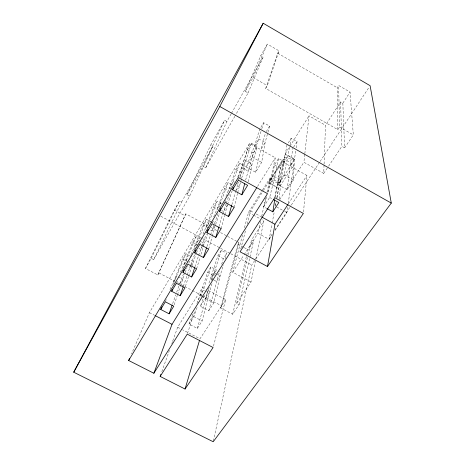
<?xml version="1.0" encoding="UTF-8"?>
<svg xmlns="http://www.w3.org/2000/svg" width="465" height="465" viewBox="0 0 465 465"><rect width="100%" height="100%" fill="white"/><g stroke="black" fill="none" stroke-linecap="round" stroke-linejoin="round"><path stroke-width="0.35" stroke-dasharray="2.33 1.74" d="M304.749 154.392L303.883 162.244L323.739 173.399L324.059 164.779M324.082 164.058L325.506 125.254L340.583 101.876L342.839 103.178L344.612 147.847L341.891 146.301L340.583 101.876M287.015 144.911L283.795 162.483L277.855 184.564L287.143 189.714L293.392 180.065L294.525 159.024L295.746 150.66M303.494 212.011L306.952 175.474L281.72 161.361L263.667 190.127M279.203 198.927L281.023 180.222L284.377 161.756L278.547 158.495L274.542 164.924L270.543 183.524L267.927 192.417M304.831 153.677L309.004 115.826L325.506 125.254M287.143 189.714L290.084 165.999L292.898 148.225M275.065 230.437L286.858 212.575L287.8 206.129M288.213 203.263L293.845 164.569L284.103 159.111L268.997 183.152L266.974 192.33M296.153 147.87L297.071 141.598L291.16 138.262L287.771 143.702M275.175 196.893L280.337 168.161L284.377 161.756M289.625 147.213L284.034 174.857L277.855 184.564M290.096 144.458L291.16 138.262M267.927 132.246L269.595 126.079L263.62 122.702L259.604 129.473L254.495 146.086L246.212 167.04L255.616 172.253L261.644 162.384L265.143 142.534L267.741 132.932M260.598 221.27L257.953 233.273L269.171 239.365L272.042 223.81M272.17 223.101L274.263 211.79M275.437 205.425L276.088 201.891M276.873 197.648L278.57 188.459L293.845 164.569M275.408 206.28L276.187 202.054M276.966 197.828L284.103 159.111M285.022 154.113L294.589 159.478L279.57 183.036L269.392 181.356L284.411 157.426L285.022 154.113L289.59 146.818M274.769 197.672L281.72 161.361M278.547 158.495L274.798 176.764L269.654 197.451L263.702 206.791L266.747 208.46M248.374 181.786L252.094 164.145L257.29 146.597L251.408 143.307L247.525 149.852L241.69 167.54L237.83 176.95M237.667 241.817L238.934 242.503L237.836 244.23L220.643 307.94L232.651 314.241L239.103 304.651L236.685 303.378L251.001 282.005L263.899 220.799L262.051 219.794M267.811 192.254L275.315 157.78L249.542 143.359L149.434 312.649L131.543 353.853M213.359 441.041L251.763 264.998L255.361 259.546M261.685 216.33L265.881 197.27M269.392 181.356L270.171 177.816L279.57 183.036M239.103 304.651L253.588 241.062L251.548 239.957L263.899 220.799M255.616 172.253L260.853 149.643L265.55 132.821M204.42 295.409L200.363 306.272L208.802 310.69L213.813 302.959L220.137 275.803L223.351 264.841M236.685 303.378L247.915 255.459M248.078 254.756L251.548 239.957M234.151 207.373L237.493 193.388M237.662 192.69L241.463 178.816M232.651 314.241L246.496 256.017M246.659 255.314L247.996 249.705L253.588 241.062M192.824 314.166L188.993 324.122L197.311 328.435L202.147 320.972L209.134 293.066L212.296 282.813M245.613 180.1L253.384 153.119L257.29 146.597M240.777 249.019L245.962 228.937M247.211 224.089L250.612 210.936L263.283 190.737M221.171 228.611L224.618 215.487M224.804 214.801L227.344 205.129L225.513 204.129M251.001 282.005L232.733 272.269L242.637 234.674M244.474 227.711L248.508 212.395L262.19 190.557M213.464 346.134L225.699 299.634L206.443 289.492M208.802 310.69L219.614 271.101M220.643 307.94L221.904 306.022L238.934 242.503M197.311 328.435L209.081 287.527M231.849 204.751L235.307 192.312M208.669 249.071L212.133 236.825M212.325 236.144L215.022 226.612M225.159 258.68L226.769 253.198L221.328 250.286L217.916 255.767L208.483 284.539M263.702 206.791L266.922 195.841M219.038 226.502L222.671 214.243M222.875 213.563L226.042 204.019M260.987 131.502L258.755 138.948L252.175 157.106L246.212 167.04M261.795 128.793L263.62 122.702M221.677 264.19L223.328 258.656L226.769 253.198M196.614 268.799L200.124 257.11M200.95 254.361L203.013 247.49M203.217 246.805L207.983 233.134M214.609 275.292L216.295 269.822L210.93 266.974L207.623 272.287L197.852 301.884M221.328 250.286L211.976 279.512M206.931 246.549L210.366 235.557M210.581 234.871L218.259 212.796M211.238 280.633L212.958 275.117L216.295 269.822M185.425 286.44L188.476 276.756M188.697 276.065L191.528 267.073M191.749 266.381L196.265 253.582M241.684 178.124L245.398 166.441L239.597 163.227L235.842 169.556L229.338 188.238L225.955 196.23M251.408 143.307L245.799 160.652L238.318 180.182M210.93 266.974L200.961 296.873M235.72 190.946L238.557 182.187M240.085 177.467L241.614 172.753L245.398 166.441M194.922 266.858L198.445 256.076M198.665 255.401L201.63 246.665M174.206 304.842L177.322 295.368M177.543 294.688L180.211 286.568M180.432 285.894L184.96 273.153M187.465 333.475L195.143 310.126M238.487 176.845L249.542 143.359M227.565 204.455L232.308 190.348M344.612 147.847L353.33 134.897L350.029 92.07L338.636 85.455L339.555 127.015L337.823 129.654L265.701 88.42L267.299 85.653L279.023 50.854L267.311 44.053L260.749 55.777L245.27 91.332L248.095 92.936L235.249 115.616M183.373 286.248L190.545 265.306M265.701 88.42L277.686 53.196L279.023 50.854M226.275 203.339L229.297 194.475M239.597 163.227L230.355 188.964M172.655 303.662L175.729 294.868M176.677 292.16L179.042 285.394M215.597 224.572L219.649 213.04M200.363 306.272L205.309 298.501L209.122 287.649M161.837 371.64L169.37 350.459M171.8 343.629L172.532 341.577M172.777 340.892L177.636 327.226L202.589 287.457L205.797 289.149M218.765 207.785L228.17 182.495L232.616 184.942M213.702 216.783L217.411 208.221L224.537 188.627L228.17 182.495M188.993 324.122L193.777 316.613L197.491 306.406M201.874 245.997L206.309 233.965M221.497 203.542L217.108 201.153L207.07 227.24M203.013 234.023L205.885 227.525L213.592 207.088L217.108 201.153M196.515 252.919L197.765 249.606M190.801 264.637L194.87 253.925M211.959 222.224L206.396 219.218L198.328 240.196L193.975 250.187M196.904 303.546L199.962 295.583L203.438 290.067L205.972 291.398M185.215 272.49L187.011 267.846M188.807 263.202L189.83 260.551M190.912 254.704L194.748 246.188L202.99 224.967L206.396 219.218M179.798 283.377L183.448 274.007M200.287 239.01L196.021 236.72L183.367 267.602M180.362 272.147L183.971 264.242L192.713 242.294L196.021 236.72M224.99 202.38L225.798 200.369M191.371 256.57L185.959 253.692L173.032 284.661M169.963 289.451L173.55 281.709L182.751 259.098L185.959 253.692M212.435 223.078L213.54 220.422M248.095 92.936L263.074 57.119L260.749 55.777M245.27 91.332L253.059 77.504L267.311 44.053M199.805 244.328L200.363 243.015M176.398 283.313L177.56 280.697M165.302 301.791L166.493 299.158M145.452 268.479L151.189 258.29L153.688 259.61L181.553 202.095L179.455 200.956L174.369 210.035L145.452 268.479L157.804 274.96L185.802 213.854L207.942 225.787M157.804 274.96L185.802 213.854M226.879 121.487L224.653 120.232L202.955 166.424L205.635 167.9L226.879 121.487L231.14 113.913M153.688 259.61L189.621 196.166L213.034 146.109L210.843 144.894L224.653 120.232M189.621 196.166L186.994 194.742L210.843 144.894M151.189 258.29L179.455 200.956M181.553 202.095L213.034 146.109M231.494 113.28L263.074 57.119M186.994 194.742L202.955 166.424M205.635 167.9L234.895 116.244M173.55 281.709L176.898 276.094L182.652 279.122L179.275 284.719M183.971 264.242L187.436 258.441L188.604 259.057M194.748 246.188L198.328 240.196L200.694 241.463M205.885 227.525L209.587 221.323L214.394 223.921M217.411 208.221L221.241 201.804M254.495 146.086L258.755 138.948L265.143 142.534L260.853 149.643M266.288 131.595L269.595 126.079M190.83 265.585L189.784 267.317L187.459 266.085M191.179 265.004L193.271 261.539L189.185 259.371M202.444 246.351L200.642 249.339L198.875 248.391M202.804 245.753L204.251 243.364L201.287 241.777M214.481 226.426L211.866 230.75L210.075 229.786M227.344 205.129L223.479 211.523L221.66 210.529M236.226 190.418L239.498 185L237.022 183.634M257.546 186.424L275.315 157.78M262.568 189.953L270.171 177.816M289.968 146.213L309.004 115.826M283.795 162.483L288.207 155.479L294.525 159.024L290.084 165.999M293.572 147.155L297.071 141.598M337.823 129.654L337.206 87.711L338.636 85.455M232.733 272.269L243.77 255.209M244.16 254.599L257.953 233.273M279.703 199.642L303.883 162.244M342.839 103.178L350.029 92.07M288.376 203.769L306.952 175.474M225.699 299.634L199.985 338.782L182.745 329.871M255.762 258.941L272.153 234.104M274.955 229.861L290.945 205.629M291.346 205.024L319.728 162.012M320.129 161.407L369.303 86.891M269.171 239.365L271.92 235.197M323.739 173.399L328.18 166.772M328.581 166.174L341.891 146.301M284.411 157.426L294.589 159.478M149.434 312.649L154.595 315.317M177.636 327.226L182.106 329.54M193.777 316.613L202.147 320.972M158.966 272.955L175.02 281.389M177.589 282.737L191.72 290.166M192.359 290.503L201.996 295.56M202.635 295.897L221.904 306.022M199.962 295.583L201.223 296.246M201.857 296.571L205.635 298.559L209.134 293.066L206.605 291.735M205.309 298.501L213.813 302.959M213.325 279.779L210.767 278.43L214.353 272.734L216.667 273.961M213.964 280.122L216.521 281.476L220.137 275.803L217.248 274.269M182.751 259.098L188.145 261.958M207.623 272.287L212.958 275.117M160.762 216.202L202.136 238.388M202.769 238.725L219.951 247.938M220.584 248.281L230.129 253.396M230.768 253.739L251.763 264.998M192.713 242.294L198.177 245.218M217.916 255.767L223.328 258.656M211.104 227.495L216.795 230.564M220.59 232.61L226.914 236.022M227.548 236.359L237.034 241.48M202.99 224.967L208.529 227.949M174.369 210.035L184.779 215.644M237.836 244.23L243.55 247.31M244.183 247.653L247.996 249.705M213.592 207.088L217.957 209.459M250.612 210.936L253.727 212.639M256.221 214.005L261.214 216.731M248.508 212.395L252.821 214.749M253.431 215.086L259.592 218.445M230.57 188.912L229.338 188.238L233.302 181.588L234.54 182.274M224.537 188.627L228.966 191.051M269.654 197.451L272.717 199.142M276.681 206.977L284.313 211.174M284.952 211.529L286.858 212.575M235.842 169.556L241.614 172.753M268.997 183.152L278.57 188.459M247.525 149.852L253.384 153.119M274.542 164.924L280.337 168.161M252.175 157.106L261.644 162.384M284.034 174.857L293.392 180.065M253.059 77.504L267.299 85.653M339.555 127.015L353.33 134.897M277.686 53.196L337.206 87.711M245.799 160.652L241.69 167.54L247.95 171.004L252.094 164.145L245.799 160.652M274.798 176.764L270.543 183.524L276.733 186.953L281.023 180.222L274.798 176.764"/><path stroke-width="0.7" d="M267.358 208.797L272.839 211.802L274.734 199.735M267.497 266.538L303.36 213.441L274.769 197.672L240.062 251.786L267.497 266.538L274.937 224.235L287.98 204.368M233.418 187.703L232.593 189.72L241.841 194.794L244.718 183.599M220.887 208.227L219.48 211.558L228.577 216.498L231.651 205.443M208.279 229.292L206.855 232.587L215.801 237.4L218.835 227.187M160.867 374.372L160.134 376.423L185.053 389.031L199.578 340.159M195.835 250.251L194.684 252.85L203.496 257.54L206.501 247.926M184.134 269.77L182.954 272.391L191.621 276.966L194.701 267.532M172.538 289.271L171.631 291.247L180.17 295.711L183.146 286.922M161.896 306.871L160.704 309.452L169.109 313.811L172.184 305.017M129.526 358.503L128.66 360.497L153.869 373.255L172.021 324.326L256.796 187.639M73.714 372.203L219.806 106.502L263.202 23.25L370.099 85.682L391.286 203.089L213.203 441.75L73.714 372.203L158.21 214.83L263.202 23.25M128.66 360.497L238.26 177.531L267.509 193.667L153.869 373.255M160.704 309.452L165.302 301.791L173.765 306.197L169.109 313.811M171.631 291.247L176.398 283.313L184.989 287.829L180.17 295.711M182.954 272.391L187.889 264.172L196.614 268.799L191.621 276.966M194.684 252.85L199.805 244.328L208.669 249.071L203.496 257.54M206.855 232.587L212.162 223.746L221.171 228.611L215.801 237.4M219.48 211.558L224.99 202.38L234.151 207.373L228.577 216.498M232.593 189.72L238.318 180.182L247.63 185.314L241.841 194.794M160.134 376.423L187.238 334.161L213.104 347.518L185.053 389.031M272.839 211.802L278.855 202.519L273.333 199.479M155.24 315.654L172.021 324.326M261.836 217.074L274.937 224.235M219.806 106.502L391.286 203.089"/></g></svg>
